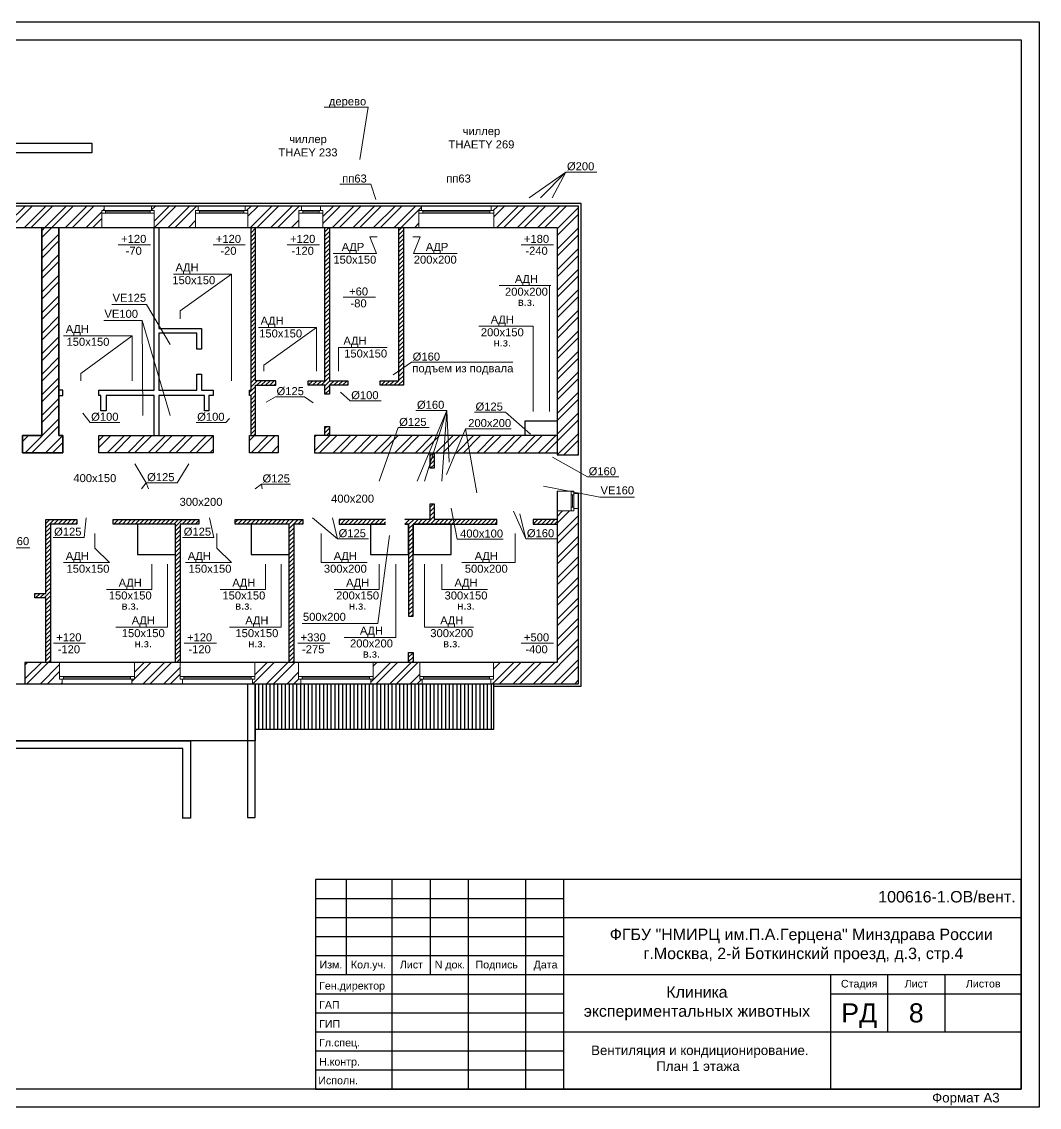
# Model space of a CAD drawing. Header units: millimetres. Extents: x -285783 to 224003, y -270247 to -22062.
# Drawn here: x 65569 to 92258, y -50537 to -22062 of the extents above; entities that cross this region are included whole.
import ezdxf
from ezdxf.enums import TextEntityAlignment as Align

# ---------------------------------------------------------------- set-up
doc = ezdxf.new("R2010")
doc.units = ezdxf.units.MM
for name, color, linetype, lineweight in [('12 текст рамки', 7, 'Continuous', 30), ('13 рамка', 7, 'Continuous', 30), ('крыльцо', 7, 'Continuous', 25), ('стены нар', 7, 'Continuous', 30), ('штриховки', 86, 'Continuous', 20)]:
    doc.layers.add(name, color=color, linetype=linetype, lineweight=lineweight)
doc.layers.add('ОК и Д', color=5, linetype='Continuous')
doc.layers.add('перегородки', color=7, linetype='Continuous')
doc.styles.add('ВЫС21', font='arial.ttf', dxfattribs={"height": 21})
doc.styles.add('РАМКА', font='arial.ttf')
doc.styles.add('ТЕКСТ', font='arial.ttf', dxfattribs={"oblique": 10, "height": 150})

# ---------------------------------------------------------------- blocks, each defined once
blk = doc.blocks.new('*U66')
at = {"layer": 'стены нар'}
blk.add_lwpolyline([(0, 0), (0, -1200)], dxfattribs=at)

msp = doc.modelspace()

# ---------------------------------------------------------------- linework, layer by layer
at = {"layer": '12 текст рамки', "color": 7, "lineweight": 15}
for p, q in [((73504, -24299), (74660, -24299)), ((74660, -24299), (74436, -25678)), ((79840, -26004), (78879, -26683)), ((79840, -26004), (79179, -26683)), ((79479, -26683), (79840, -26004)), ((79840, -26004), (80657, -26004)), ((73909, -26325), (74726, -26325)), ((74726, -26325), (74858, -26726)), ((74892, -27708), (74701, -27708)), ((74874, -28144), (74701, -27708)), ((75829, -27708), (76020, -27708)), ((75847, -28144), (76020, -27708)), ((68948, -27912), (68103, -27912)), ((71431, -27912), (70587, -27912)), ((73379, -27912), (72535, -27912)), ((73735, -28144), (74874, -28144)), ((76986, -28144), (75847, -28144)), ((79513, -27912), (78668, -27912)), ((69546, -28683), (71069, -28683)), ((71069, -28683), (69724, -29646)), ((71069, -31097), (71069, -28683)), ((78093, -28985), (79446, -28985)), ((79414, -32282), (79414, -28985)), ((74844, -29290), (74000, -29290)), ((67935, -29481), (68844, -29481)), ((68844, -29481), (69464, -30528)), ((69724, -29858), (69724, -29646)), ((67723, -29901), (68729, -29901)), ((68744, -32393), (68729, -29901)), ((68729, -29901), (69464, -32393)), ((71779, -30080), (73302, -30080)), ((73302, -30080), (71921, -31069)), ((73302, -31228), (73302, -30080)), ((77555, -30049), (78979, -30049)), ((78979, -32282), (78979, -30049)), ((66669, -30299), (68469, -30299)), ((68469, -30299), (67119, -31287)), ((68469, -31478), (68469, -30299)), ((73882, -30606), (75158, -30606)), ((73882, -31228), (73882, -30606)), ((75309, -31328), (75794, -30996)), ((75794, -30996), (78446, -30996)), ((67119, -31478), (67119, -31287)), ((71069, -31478), (71069, -31097)), ((71921, -31228), (71921, -31069)), ((73932, -31779), (74182, -32008)), ((72224, -31901), (71983, -32044)), ((72224, -31901), (72989, -31901)), ((73216, -32062), (72989, -31901)), ((74182, -32008), (74998, -32008)), ((67169, -32327), (67361, -32573)), ((75906, -32260), (76723, -32260)), ((75938, -34113), (76723, -32260)), ((76134, -34113), (76723, -32260)), ((76723, -32260), (76584, -34113)), ((76723, -32260), (76781, -33613)), ((77443, -32307), (78259, -32307)), ((78917, -32878), (78259, -32307)), ((67361, -32573), (68139, -32573)), ((70142, -32573), (70920, -32573)), ((71019, -32466), (70920, -32573)), ((74946, -34113), (75440, -32710)), ((75440, -32710), (76257, -32710)), ((76714, -33943), (77205, -32739)), ((77510, -34418), (77205, -32739)), ((77205, -32739), (78410, -32739)), ((80409, -34004), (79494, -33483)), ((68829, -34158), (68532, -33660)), ((69950, -33663), (69645, -34158)), ((68712, -34313), (68829, -34158)), ((68829, -34158), (69645, -34158)), ((68829, -34158), (68892, -34313)), ((80409, -34004), (81226, -34004)), ((71692, -34313), (71856, -34192)), ((71856, -34192), (72621, -34192)), ((71856, -34192), (71872, -34313)), ((80733, -34530), (79251, -34243)), ((80733, -34530), (81643, -34530)), ((76829, -34818), (76993, -35636)), ((78469, -34902), (78789, -35629)), ((78630, -34968), (78789, -35629)), ((67257, -35076), (67206, -35588)), ((70496, -35076), (70606, -35588)), ((73199, -35076), (73851, -35629)), ((73718, -35076), (73851, -35629)), ((66390, -35588), (67206, -35588)), ((67489, -35488), (67489, -35869)), ((69790, -35588), (70606, -35588)), ((70689, -35488), (70689, -35869)), ((73419, -35488), (73419, -36251)), ((75219, -35538), (74909, -37849)), ((78509, -35488), (78509, -36251)), ((64636, -35863), (65778, -35863)), ((67875, -36251), (67489, -35869)), ((71075, -36251), (70689, -35869)), ((73851, -35629), (74667, -35629)), ((76993, -35636), (78198, -35636)), ((78789, -35629), (79605, -35629)), ((66669, -36251), (67875, -36251)), ((68982, -36288), (68982, -36953)), ((69395, -36288), (69395, -37941)), ((69869, -36251), (71075, -36251)), ((71962, -36288), (71962, -36953)), ((72375, -36288), (72375, -37941)), ((73419, -36251), (74626, -36251)), ((74946, -36288), (74946, -36953)), ((75381, -36288), (75381, -38211)), ((76134, -36288), (76134, -37941)), ((76584, -36288), (76584, -36953)), ((77115, -36251), (78509, -36251)), ((67797, -36953), (68982, -36953)), ((70777, -36953), (71962, -36953)), ((73761, -36953), (74946, -36953)), ((76584, -36953), (77789, -36953)), ((72923, -37849), (74909, -37849)), ((68042, -37941), (69395, -37941)), ((71022, -37941), (72375, -37941)), ((76134, -37941), (77416, -37941)), ((67246, -38364), (66402, -38364)), ((70674, -38364), (69830, -38364)), ((73654, -38364), (72809, -38364)), ((74028, -38211), (75381, -38211)), ((79513, -38364), (78668, -38364))]:
    msp.add_line(p, q, dxfattribs=at)
at = {"layer": '13 рамка'}
for p, q in [((73278, -44558), (73278, -50058)), ((91778, -44558), (73278, -44558)), ((74078, -44558), (74078, -47058)), ((75278, -44558), (75278, -50058)), ((76278, -44558), (76278, -47058)), ((77278, -44558), (77278, -50058)), ((78778, -44558), (78778, -50058)), ((79778, -44558), (79778, -50058)), ((91778, -50058), (91778, -44558)), ((73278, -45058), (79778, -45058)), ((73278, -45558), (91778, -45558)), ((73278, -46058), (79778, -46058)), ((73278, -46558), (79778, -46558)), ((73278, -47058), (91778, -47058)), ((86778, -47058), (86778, -50058)), ((88278, -47058), (88278, -48558)), ((89778, -47058), (89778, -48558)), ((73278, -47558), (79778, -47558)), ((86778, -47558), (91778, -47558)), ((73278, -48058), (79778, -48058)), ((73278, -48058), (79778, -48058)), ((73278, -48558), (91778, -48558)), ((73278, -49058), (79778, -49058)), ((73278, -49058), (79778, -49058)), ((73278, -49558), (79778, -49558)), ((73278, -49558), (79778, -49558)), ((73278, -50058), (91778, -50058)), ((73278, -50058), (91778, -50058)), ((73278, -50058), (91778, -50058))]:
    msp.add_line(p, q, dxfattribs=at)
for points in [[(51989, -22062), (92258, -22062), (92258, -50537), (51989, -50537)], [(53907, -22541), (91778, -22541), (91778, -50058), (53907, -50058)]]:
    msp.add_lwpolyline(points, close=True, dxfattribs=at)
at = {"layer": 'крыльцо', "lineweight": 30}
for p, q in [((71694, -40628), (71694, -39428)), ((77939, -39428), (77939, -40628)), ((77939, -40628), (71694, -40628))]:
    msp.add_line(p, q, dxfattribs=at)
at = {"layer": 'ОК и Д', "lineweight": 15}
for p, q in [((67669, -27018), (67769, -27018)), ((67669, -27088), (67669, -27018)), ((67734, -27018), (67669, -27018)), ((67669, -27018), (67669, -27458)), ((67734, -26898), (67734, -27018)), ((67769, -27018), (68939, -27018)), ((67769, -27018), (67769, -27088)), ((68939, -27018), (69039, -27018)), ((68939, -27088), (68939, -27018)), ((68974, -26898), (68974, -27018)), ((68974, -27018), (69039, -27018)), ((69039, -27018), (69039, -27088)), ((69039, -27018), (69039, -27458)), ((70129, -27018), (70229, -27018)), ((70129, -27088), (70129, -27018)), ((70194, -27018), (70129, -27018)), ((70129, -27018), (70129, -27458)), ((70194, -26898), (70194, -27018)), ((70229, -27018), (71399, -27018)), ((70229, -27018), (70229, -27088)), ((71399, -27018), (71499, -27018)), ((71399, -27088), (71399, -27018)), ((71434, -26898), (71434, -27018)), ((71434, -27018), (71499, -27018)), ((71499, -27018), (71499, -27088)), ((71499, -27018), (71499, -27458)), ((72839, -27018), (72939, -27018)), ((72839, -27088), (72839, -27018)), ((72904, -27018), (72839, -27018)), ((72839, -27018), (72839, -27458)), ((72904, -26898), (72904, -27018)), ((72939, -27018), (73369, -27018)), ((72939, -27018), (72939, -27088)), ((73369, -27018), (73469, -27018)), ((73369, -27088), (73369, -27018)), ((73404, -26898), (73404, -27018)), ((73404, -27018), (73469, -27018)), ((73469, -27018), (73469, -27088)), ((73469, -27018), (73469, -27458)), ((75989, -27018), (76089, -27018)), ((75989, -27088), (75989, -27018)), ((76054, -27018), (75989, -27018)), ((75989, -27018), (75989, -27458)), ((76054, -26898), (76054, -27018)), ((76089, -27018), (77849, -27018)), ((76089, -27018), (76089, -27088)), ((77849, -27018), (77949, -27018)), ((77849, -27088), (77849, -27018)), ((77884, -26898), (77884, -27018)), ((77884, -27018), (77949, -27018)), ((77949, -27018), (77949, -27088)), ((77949, -27018), (77949, -27458)), ((67769, -27088), (67669, -27088)), ((67769, -27053), (68939, -27053)), ((67769, -27088), (68939, -27088)), ((69039, -27088), (68939, -27088)), ((70229, -27088), (70129, -27088)), ((70229, -27053), (71399, -27053)), ((70229, -27088), (71399, -27088)), ((71499, -27088), (71399, -27088)), ((72939, -27088), (72839, -27088)), ((72939, -27053), (73369, -27053)), ((72939, -27088), (73369, -27088)), ((73469, -27088), (73369, -27088)), ((76089, -27088), (75989, -27088)), ((76089, -27053), (77849, -27053)), ((76089, -27088), (77849, -27088)), ((77949, -27088), (77849, -27088)), ((80054, -34373), (79614, -34373)), ((79984, -34473), (79984, -34373)), ((79984, -34373), (80054, -34373)), ((80054, -34373), (80054, -34473)), ((80054, -34438), (80054, -34373)), ((80174, -34438), (80054, -34438)), ((79984, -34473), (79984, -34793)), ((80054, -34473), (79984, -34473)), ((80019, -34473), (80019, -34793)), ((80054, -34473), (80054, -34793)), ((80054, -34893), (79614, -34893)), ((79984, -34893), (79984, -34793)), ((79984, -34793), (80054, -34793)), ((80054, -34893), (79984, -34893)), ((80054, -34793), (80054, -34893)), ((80174, -34828), (80054, -34828)), ((80054, -34828), (80054, -34893)), ((66564, -39308), (66564, -38868)), ((68524, -39308), (68524, -38868)), ((69724, -39308), (69724, -38868)), ((71684, -39308), (71684, -38868)), ((72829, -39308), (72829, -38868)), ((74789, -39308), (74789, -38868)), ((76009, -39308), (76009, -38868)), ((77939, -39308), (77939, -38868)), ((66564, -39308), (66564, -39238)), ((66564, -39238), (66664, -39238)), ((66664, -39238), (66664, -39308)), ((68424, -39238), (66664, -39238)), ((68424, -39273), (66664, -39273)), ((68424, -39308), (68424, -39238)), ((68424, -39238), (68524, -39238)), ((68524, -39238), (68524, -39308)), ((69724, -39308), (69724, -39238)), ((69724, -39238), (69824, -39238)), ((69824, -39238), (69824, -39308)), ((71584, -39238), (69824, -39238)), ((71584, -39273), (69824, -39273)), ((71584, -39308), (71584, -39238)), ((71584, -39238), (71684, -39238)), ((71684, -39238), (71684, -39308)), ((72829, -39308), (72829, -39238)), ((72829, -39238), (72929, -39238)), ((72929, -39238), (72929, -39308)), ((74689, -39238), (72929, -39238)), ((74689, -39273), (72929, -39273)), ((74689, -39308), (74689, -39238)), ((74689, -39238), (74789, -39238)), ((74789, -39238), (74789, -39308)), ((76009, -39308), (76009, -39238)), ((76009, -39238), (76109, -39238)), ((76109, -39238), (76109, -39308)), ((77839, -39238), (76109, -39238)), ((77839, -39273), (76109, -39273)), ((77839, -39308), (77839, -39238)), ((77839, -39238), (77939, -39238)), ((77939, -39238), (77939, -39308)), ((66664, -39308), (66564, -39308)), ((66629, -39308), (66564, -39308)), ((66629, -39428), (66629, -39308)), ((68424, -39308), (66664, -39308)), ((68524, -39308), (68424, -39308)), ((68459, -39428), (68459, -39308)), ((68459, -39308), (68524, -39308)), ((69824, -39308), (69724, -39308)), ((69789, -39308), (69724, -39308)), ((69789, -39428), (69789, -39308)), ((71584, -39308), (69824, -39308)), ((71684, -39308), (71584, -39308)), ((71619, -39428), (71619, -39308)), ((71619, -39308), (71684, -39308)), ((72929, -39308), (72829, -39308)), ((72894, -39308), (72829, -39308)), ((72894, -39428), (72894, -39308)), ((74689, -39308), (72929, -39308)), ((74789, -39308), (74689, -39308)), ((74724, -39428), (74724, -39308)), ((74724, -39308), (74789, -39308)), ((76109, -39308), (76009, -39308)), ((76074, -39308), (76009, -39308)), ((76074, -39428), (76074, -39308)), ((77839, -39308), (76109, -39308)), ((77939, -39308), (77839, -39308)), ((77874, -39428), (77874, -39308)), ((77874, -39308), (77939, -39308))]:
    msp.add_line(p, q, dxfattribs=at)
at = {"layer": 'перегородки', "lineweight": 30}
for p, q in [((57274, -25248), (67404, -25248)), ((67404, -25248), (67404, -25498)), ((65844, -25498), (63524, -25498)), ((67404, -25498), (65844, -25498)), ((80174, -26898), (65244, -26898)), ((80174, -33423), (80174, -26898)), ((65244, -27458), (66094, -27458)), ((66094, -27458), (66544, -27458)), ((66544, -27458), (79614, -27458)), ((69044, -30108), (69044, -27458)), ((69164, -27458), (69164, -30108)), ((71584, -31728), (71584, -27458)), ((71704, -31478), (71704, -27458)), ((73519, -31478), (73519, -27458)), ((73639, -27458), (73639, -31478)), ((75459, -31478), (75459, -27458)), ((75579, -27458), (75579, -31598)), ((79614, -27458), (79614, -33423)), ((69044, -30228), (69044, -30108)), ((69164, -30108), (70284, -30108)), ((70284, -30108), (70284, -30653)), ((69044, -31728), (69044, -30228)), ((70164, -30228), (69164, -30228)), ((69164, -30228), (69164, -31728)), ((70164, -30653), (70164, -30228)), ((70284, -30653), (70164, -30653)), ((70164, -31728), (70164, -31303)), ((70164, -31303), (70284, -31303)), ((70284, -31303), (70284, -31728)), ((72235, -31478), (71704, -31478)), ((71704, -32918), (71704, -31598)), ((71704, -31598), (72235, -31598)), ((72235, -31598), (72235, -31478)), ((73085, -31598), (73085, -31478)), ((73085, -31478), (73519, -31478)), ((73519, -31598), (73085, -31598)), ((73519, -31833), (73519, -31598)), ((73639, -31478), (74124, -31478)), ((74124, -31598), (73639, -31598)), ((73639, -31598), (73639, -31833)), ((74124, -31478), (74124, -31598)), ((74974, -31598), (74974, -31478)), ((74974, -31478), (75459, -31478)), ((75579, -31598), (74974, -31598)), ((66644, -31728), (66544, -31728)), ((66544, -31868), (66644, -31868)), ((66644, -31868), (66644, -31728)), ((67594, -31868), (67594, -31728)), ((67594, -31728), (69044, -31728)), ((67644, -31868), (67594, -31868)), ((67644, -32268), (67644, -31868)), ((69044, -31868), (67784, -31868)), ((67784, -31868), (67784, -32268)), ((69044, -32918), (69044, -31868)), ((69164, -31728), (70164, -31728)), ((70359, -31868), (69164, -31868)), ((69164, -31868), (69164, -32918)), ((70284, -31728), (70594, -31728)), ((70359, -32268), (70359, -31868)), ((70594, -31868), (70479, -31868)), ((70479, -31868), (70479, -32268)), ((70594, -31728), (70594, -31868)), ((71544, -31868), (71544, -31728)), ((71544, -31728), (71584, -31728)), ((71584, -31868), (71544, -31868)), ((71584, -32918), (71584, -31868)), ((73639, -31833), (73519, -31833)), ((67784, -32268), (67644, -32268)), ((70479, -32268), (70359, -32268)), ((73519, -32918), (73519, -32683)), ((73519, -32683), (73639, -32683)), ((73639, -32683), (73639, -32918)), ((78774, -32918), (78774, -32532)), ((78774, -32532), (79614, -32532)), ((67594, -33368), (67594, -32918)), ((67594, -32918), (70594, -32918)), ((70594, -32918), (70594, -33368)), ((71544, -33368), (71544, -32918)), ((71544, -32918), (72299, -32918)), ((72299, -32918), (72299, -33368)), ((79614, -32918), (73249, -32918)), ((73249, -32918), (73249, -33368)), ((70594, -33368), (67594, -33368)), ((72299, -33368), (71544, -33368)), ((73249, -33368), (79614, -33368)), ((76274, -33368), (76274, -33768)), ((76394, -33768), (76394, -33368)), ((79614, -33423), (80174, -33423)), ((76274, -33768), (76394, -33768)), ((79614, -34373), (79614, -38868)), ((80174, -39428), (80174, -34438)), ((76394, -34718), (76274, -34718)), ((76274, -34718), (76274, -35118)), ((76394, -35118), (76394, -34718)), ((66204, -37058), (66204, -35118)), ((66204, -35118), (67014, -35118)), ((67014, -35238), (66324, -35238)), ((66324, -35238), (66324, -38868)), ((67014, -35118), (67014, -35238)), ((67964, -35238), (67964, -35118)), ((67964, -35118), (70214, -35118)), ((69604, -35238), (67964, -35238)), ((69604, -38868), (69604, -35238)), ((70214, -35238), (69724, -35238)), ((69724, -35238), (69724, -38868)), ((70214, -35118), (70214, -35238)), ((71164, -35238), (71164, -35118)), ((71164, -35118), (72944, -35118)), ((72584, -35238), (71164, -35238)), ((72584, -38868), (72584, -35238)), ((72944, -35238), (72704, -35238)), ((72704, -35238), (72704, -38868)), ((72944, -35118), (72944, -35238)), ((73894, -35118), (73894, -35238)), ((75114, -35118), (73894, -35118)), ((73894, -35238), (75114, -35238)), ((76274, -35118), (75614, -35118)), ((75614, -35238), (75714, -35238)), ((75714, -35238), (75714, -37658)), ((75834, -37658), (75834, -35238)), ((75834, -35238), (78034, -35238)), ((78034, -35118), (76394, -35118)), ((78034, -35238), (78034, -35118)), ((79614, -35118), (78984, -35118)), ((78984, -35118), (78984, -35238)), ((78984, -35238), (79614, -35238)), ((65914, -37178), (65914, -37058)), ((65914, -37058), (66204, -37058)), ((66204, -37178), (65914, -37178)), ((66204, -38868), (66204, -37178)), ((75714, -37658), (75834, -37658)), ((75714, -38868), (75714, -38608)), ((75714, -38608), (75834, -38608)), ((75834, -38608), (75834, -38868)), ((79614, -38868), (65654, -38868)), ((65654, -38868), (65654, -39428)), ((65654, -39428), (80174, -39428)), ((71494, -39428), (71494, -42932)), ((71694, -41128), (71694, -39428)), ((63874, -40928), (69994, -40928)), ((69994, -40928), (69994, -42957)), ((69794, -41128), (64074, -41128)), ((69794, -42961), (69794, -41128)), ((71694, -42932), (71694, -41128)), ((69994, -42957), (69794, -42957)), ((71494, -42932), (71694, -42932))]:
    msp.add_line(p, q, dxfattribs=at)
at = {"layer": 'перегородки', "lineweight": 35}
for p, q in [((66094, -27458), (66094, -32918)), ((66544, -32918), (66544, -27458)), ((66094, -32918), (65594, -32918)), ((65594, -32918), (65594, -33368)), ((66644, -32918), (66544, -32918)), ((66644, -33368), (66644, -32918)), ((65594, -33368), (66644, -33368))]:
    msp.add_line(p, q, dxfattribs=at)
at = {"layer": 'перегородки', "lineweight": 30}
for points in [[(68604, -36038), (69604, -36038), (69604, -35238), (68604, -35238)], [(71584, -36038), (72584, -36038), (72584, -35238), (71584, -35238)], [(75834, -36038), (76834, -36038), (76834, -35238), (75834, -35238)]]:
    msp.add_lwpolyline(points, close=True, dxfattribs=at)
msp.add_lwpolyline([(75114, -35238), (74714, -35238), (74714, -36038), (75714, -36038), (75714, -35238), (75614, -35238)], dxfattribs=at)
at = {"layer": 'стены нар'}
for p, q in [((80239, -26833), (65244, -26833)), ((80239, -39493), (80239, -26833)), ((62174, -39428), (71694, -39428)), ((71694, -39428), (71694, -40928)), ((77939, -39428), (77939, -39493)), ((77939, -39493), (80239, -39493)), ((77889, -40628), (71694, -40628)), ((71694, -40928), (62174, -40928))]:
    msp.add_line(p, q, dxfattribs=at)
at = {"layer": 'штриховки', "color": 18, "lineweight": 15, "true_color": 0x000000}
for p, q in [((65244, -27315), (65661, -26898)), ((65281, -27458), (65841, -26898)), ((65640, -27458), (66200, -26898)), ((65819, -27458), (66379, -26898)), ((66179, -27458), (66739, -26898)), ((66358, -27458), (66918, -26898)), ((66717, -27458), (67277, -26898)), ((66897, -27458), (67457, -26898)), ((67256, -27458), (67669, -27045)), ((67696, -27018), (67734, -26980)), ((68974, -26997), (69074, -26898)), ((69039, -27292), (69433, -26898)), ((69052, -27458), (69612, -26898)), ((69412, -27458), (69972, -26898)), ((69591, -27458), (70151, -26898)), ((71468, -27018), (71588, -26898)), ((71499, -27166), (71768, -26898)), ((71567, -27458), (72127, -26898)), ((71746, -27458), (72306, -26898)), ((72106, -27458), (72666, -26898)), ((72285, -27458), (72845, -26898)), ((73469, -27172), (73743, -26898)), ((73469, -27352), (73923, -26898)), ((73722, -27458), (74282, -26898)), ((73902, -27458), (74462, -26898)), ((74261, -27458), (74821, -26898)), ((74441, -27458), (75001, -26898)), ((74800, -27458), (75360, -26898)), ((74979, -27458), (75539, -26898)), ((75339, -27458), (75899, -26898)), ((75518, -27458), (76054, -26922)), ((77934, -27018), (78054, -26898)), ((77949, -27182), (78233, -26898)), ((78033, -27458), (78593, -26898)), ((78212, -27458), (78772, -26898)), ((78571, -27458), (79131, -26898)), ((78751, -27458), (79311, -26898)), ((79110, -27458), (79670, -26898)), ((79290, -27458), (79850, -26898)), ((79614, -27493), (80174, -26933)), ((67436, -27458), (67669, -27225)), ((69950, -27458), (70129, -27279)), ((72644, -27458), (72839, -27263)), ((79614, -27673), (80174, -27113)), ((66094, -27543), (66179, -27458)), ((66094, -27722), (66358, -27458)), ((72824, -27458), (72839, -27443)), ((75877, -27458), (75989, -27346)), ((79614, -28032), (80174, -27472)), ((66094, -28081), (66544, -27631)), ((66094, -28261), (66544, -27811)), ((79614, -28211), (80174, -27651)), ((66094, -28620), (66544, -28170)), ((79614, -28571), (80174, -28011)), ((79614, -28750), (80174, -28190)), ((66094, -28800), (66544, -28350)), ((66094, -29159), (66544, -28709)), ((79614, -29109), (80174, -28549)), ((79614, -29289), (80174, -28729)), ((66094, -29339), (66544, -28889)), ((66094, -29698), (66544, -29248)), ((79614, -29648), (80174, -29088)), ((79614, -29828), (80174, -29268)), ((66094, -29877), (66544, -29427)), ((66094, -30237), (66544, -29787)), ((79614, -30187), (80174, -29627)), ((79614, -30367), (80174, -29807)), ((66094, -30416), (66544, -29966)), ((79614, -30726), (80174, -30166)), ((66094, -30775), (66544, -30325)), ((79614, -30905), (80174, -30345)), ((66094, -30955), (66544, -30505)), ((79614, -31265), (80174, -30705)), ((66094, -31314), (66544, -30864)), ((79614, -31444), (80174, -30884)), ((66094, -31494), (66544, -31044)), ((79614, -31803), (80174, -31243)), ((66094, -31853), (66544, -31403)), ((66094, -32033), (66544, -31583)), ((79614, -31983), (80174, -31423)), ((79614, -32342), (80174, -31782)), ((66094, -32392), (66544, -31942)), ((66094, -32571), (66544, -32121)), ((79614, -32522), (80174, -31962)), ((79614, -32881), (80174, -32321)), ((65657, -33368), (66544, -32481)), ((65836, -33368), (66544, -32660)), ((79614, -33061), (80174, -32501)), ((65594, -33071), (65748, -32918)), ((66196, -33368), (66644, -32920)), ((67594, -33047), (67723, -32918)), ((67594, -33227), (67903, -32918)), ((67812, -33368), (68262, -32918)), ((67992, -33368), (68442, -32918)), ((68351, -33368), (68801, -32918)), ((68531, -33368), (68981, -32918)), ((68890, -33368), (69340, -32918)), ((69069, -33368), (69519, -32918)), ((69429, -33368), (69879, -32918)), ((69608, -33368), (70058, -32918)), ((69967, -33368), (70417, -32918)), ((70147, -33368), (70594, -32921)), ((71544, -33048), (71675, -32918)), ((71584, -33368), (72034, -32918)), ((71763, -33368), (72213, -32918)), ((73249, -33319), (73650, -32918)), ((73249, -32960), (73291, -32918)), ((73380, -33368), (73830, -32918)), ((73739, -33368), (74189, -32918)), ((73919, -33368), (74369, -32918)), ((74278, -33368), (74728, -32918)), ((74457, -33368), (74907, -32918)), ((74817, -33368), (75267, -32918)), ((74996, -33368), (75446, -32918)), ((75356, -33368), (75806, -32918)), ((75535, -33368), (75985, -32918)), ((75894, -33368), (76344, -32918)), ((76074, -33368), (76524, -32918)), ((76433, -33368), (76883, -32918)), ((76613, -33368), (77063, -32918)), ((76972, -33368), (77422, -32918)), ((77152, -33368), (77602, -32918)), ((77511, -33368), (77961, -32918)), ((77690, -33368), (78140, -32918)), ((78050, -33368), (78500, -32918)), ((78229, -33368), (78679, -32918)), ((78588, -33368), (79038, -32918)), ((78768, -33368), (79218, -32918)), ((79127, -33368), (79577, -32918)), ((79614, -33420), (80174, -32860)), ((66375, -33368), (66644, -33099)), ((70506, -33368), (70594, -33280)), ((72123, -33368), (72299, -33191)), ((79307, -33368), (79614, -33061)), ((79791, -33423), (80174, -33040)), ((80150, -33423), (80174, -33399)), ((79614, -35036), (79757, -34893)), ((79614, -35216), (79937, -34893)), ((79614, -35575), (80174, -35015)), ((79614, -35755), (80174, -35195)), ((79614, -36114), (80174, -35554)), ((79614, -36294), (80174, -35734)), ((79614, -36653), (80174, -36093)), ((79614, -36832), (80174, -36272)), ((79614, -37192), (80174, -36632)), ((79614, -37371), (80174, -36811)), ((79614, -37730), (80174, -37170)), ((79614, -37910), (80174, -37350)), ((79614, -38269), (80174, -37709)), ((79614, -38449), (80174, -37889)), ((79174, -39428), (80174, -38428)), ((79614, -38808), (80174, -38248)), ((65654, -39298), (66084, -38868)), ((65654, -38938), (65725, -38868)), ((65703, -39428), (66263, -38868)), ((66063, -39428), (66564, -38926)), ((68524, -39122), (68778, -38868)), ((68524, -39301), (68957, -38868)), ((68757, -39428), (69317, -38868)), ((68936, -39428), (69496, -38868)), ((69296, -39428), (69724, -38999)), ((71630, -39428), (72190, -38868)), ((71684, -39195), (72011, -38868)), ((71990, -39428), (72550, -38868)), ((72169, -39428), (72729, -38868)), ((74724, -39388), (75244, -38868)), ((74789, -38963), (74884, -38868)), ((74863, -39428), (75423, -38868)), ((75222, -39428), (75782, -38868)), ((75402, -39428), (75962, -38868)), ((77917, -39428), (78477, -38868)), ((77939, -39046), (78117, -38868)), ((78096, -39428), (78656, -38868)), ((78455, -39428), (79015, -38868)), ((78635, -39428), (79195, -38868)), ((78994, -39428), (79554, -38868)), ((79533, -39428), (80174, -38787)), ((79713, -39428), (80174, -38966)), ((66242, -39428), (66564, -39106)), ((69475, -39428), (69724, -39179)), ((72528, -39428), (72829, -39127)), ((75761, -39428), (76009, -39180)), ((66601, -39428), (66629, -39400)), ((68459, -39366), (68517, -39308)), ((72708, -39428), (72829, -39307)), ((75941, -39428), (76061, -39308)), ((80072, -39428), (80174, -39326))]:
    msp.add_line(p, q, dxfattribs=at)
at = {"layer": 'штриховки', "color": 251, "lineweight": 5, "true_color": 0x636466}
for p, q in [((71584, -27486), (71612, -27458)), ((71584, -27598), (71704, -27478)), ((71584, -27710), (71704, -27590)), ((73519, -27459), (73520, -27458)), ((73519, -27571), (73632, -27458)), ((73519, -27683), (73639, -27563)), ((75459, -27539), (75541, -27458)), ((75459, -27652), (75579, -27532)), ((71584, -27822), (71704, -27702)), ((71584, -27935), (71704, -27815)), ((73519, -27796), (73639, -27676)), ((73519, -27908), (73639, -27788)), ((73519, -28020), (73639, -27900)), ((75459, -27764), (75579, -27644)), ((75459, -27876), (75579, -27756)), ((75459, -27988), (75579, -27868)), ((71584, -28047), (71704, -27927)), ((71584, -28159), (71704, -28039)), ((71584, -28271), (71704, -28151)), ((73519, -28132), (73639, -28012)), ((73519, -28245), (73639, -28125)), ((75459, -28101), (75579, -27981)), ((75459, -28213), (75579, -28093)), ((71584, -28384), (71704, -28264)), ((71584, -28496), (71704, -28376)), ((73519, -28357), (73639, -28237)), ((73519, -28469), (73639, -28349)), ((73519, -28581), (73639, -28461)), ((75459, -28325), (75579, -28205)), ((75459, -28437), (75579, -28317)), ((75459, -28550), (75579, -28430)), ((71584, -28608), (71704, -28488)), ((71584, -28720), (71704, -28600)), ((71584, -28833), (71704, -28713)), ((73519, -28694), (73639, -28574)), ((73519, -28806), (73639, -28686)), ((75459, -28662), (75579, -28542)), ((75459, -28774), (75579, -28654)), ((71584, -28945), (71704, -28825)), ((71584, -29057), (71704, -28937)), ((73519, -28918), (73639, -28798)), ((73519, -29030), (73639, -28910)), ((73519, -29143), (73639, -29023)), ((75459, -28887), (75579, -28767)), ((75459, -28999), (75579, -28879)), ((75459, -29111), (75579, -28991)), ((71584, -29169), (71704, -29049)), ((71584, -29282), (71704, -29162)), ((71584, -29394), (71704, -29274)), ((73519, -29255), (73639, -29135)), ((73519, -29367), (73639, -29247)), ((75459, -29223), (75579, -29103)), ((75459, -29336), (75579, -29216)), ((75459, -29448), (75579, -29328)), ((71584, -29506), (71704, -29386)), ((71584, -29618), (71704, -29498)), ((71584, -29731), (71704, -29611)), ((73519, -29479), (73639, -29359)), ((73519, -29592), (73639, -29472)), ((73519, -29704), (73639, -29584)), ((75459, -29560), (75579, -29440)), ((75459, -29672), (75579, -29552)), ((71584, -29843), (71704, -29723)), ((71584, -29955), (71704, -29835)), ((73519, -29816), (73639, -29696)), ((73519, -29928), (73639, -29808)), ((75459, -29785), (75579, -29665)), ((75459, -29897), (75579, -29777)), ((75459, -30009), (75579, -29889)), ((71584, -30067), (71704, -29947)), ((71584, -30180), (71704, -30060)), ((71584, -30292), (71704, -30172)), ((73519, -30041), (73639, -29921)), ((73519, -30153), (73639, -30033)), ((73519, -30265), (73639, -30145)), ((75459, -30121), (75579, -30001)), ((75459, -30234), (75579, -30114)), ((71584, -30404), (71704, -30284)), ((71584, -30516), (71704, -30396)), ((73519, -30377), (73639, -30257)), ((73519, -30490), (73639, -30370)), ((75459, -30346), (75579, -30226)), ((75459, -30458), (75579, -30338)), ((75459, -30570), (75579, -30450)), ((71584, -30629), (71704, -30509)), ((71584, -30741), (71704, -30621)), ((71584, -30853), (71704, -30733)), ((73519, -30602), (73639, -30482)), ((73519, -30714), (73639, -30594)), ((73519, -30827), (73639, -30707)), ((75459, -30683), (75579, -30563)), ((75459, -30795), (75579, -30675)), ((71584, -30965), (71704, -30845)), ((71584, -31078), (71704, -30958)), ((73519, -30939), (73639, -30819)), ((73519, -31051), (73639, -30931)), ((75459, -30907), (75579, -30787)), ((75459, -31019), (75579, -30899)), ((75459, -31132), (75579, -31012)), ((71584, -31190), (71704, -31070)), ((71584, -31302), (71704, -31182)), ((71584, -31414), (71704, -31294)), ((73519, -31163), (73639, -31043)), ((73519, -31276), (73639, -31156)), ((73519, -31388), (73639, -31268)), ((75459, -31244), (75579, -31124)), ((75459, -31356), (75579, -31236)), ((71584, -31527), (71704, -31407)), ((71584, -31639), (71745, -31478)), ((71738, -31598), (71858, -31478)), ((71850, -31598), (71970, -31478)), ((71962, -31598), (72082, -31478)), ((72074, -31598), (72194, -31478)), ((72187, -31598), (72235, -31550)), ((73085, -31485), (73092, -31478)), ((73085, -31598), (73205, -31478)), ((73197, -31598), (73317, -31478)), ((73309, -31598), (73429, -31478)), ((73421, -31598), (73639, -31380)), ((73519, -31612), (73654, -31478)), ((73519, -31725), (73639, -31605)), ((73646, -31598), (73766, -31478)), ((73758, -31598), (73878, -31478)), ((73870, -31598), (73990, -31478)), ((73983, -31598), (74103, -31478)), ((74095, -31598), (74124, -31569)), ((74974, -31504), (75001, -31478)), ((74993, -31598), (75113, -31478)), ((75105, -31598), (75225, -31478)), ((75218, -31598), (75338, -31478)), ((75330, -31598), (75450, -31478)), ((75442, -31598), (75579, -31461)), ((75459, -31468), (75579, -31348)), ((75554, -31598), (75579, -31573)), ((71544, -31791), (71704, -31631)), ((71580, -31868), (71704, -31743)), ((71584, -31976), (71704, -31856)), ((73523, -31833), (73639, -31717)), ((73635, -31833), (73639, -31829)), ((71584, -32088), (71704, -31968)), ((71584, -32200), (71704, -32080)), ((71584, -32312), (71704, -32192)), ((71584, -32425), (71704, -32305)), ((71584, -32537), (71704, -32417)), ((71584, -32649), (71704, -32529)), ((71584, -32762), (71704, -32642)), ((73519, -32735), (73571, -32683)), ((73519, -32847), (73639, -32727)), ((71584, -32874), (71704, -32754)), ((71652, -32918), (71704, -32866)), ((73560, -32918), (73639, -32839)), ((76274, -33460), (76366, -33368)), ((76274, -33572), (76394, -33452)), ((76274, -33684), (76394, -33564)), ((76303, -33768), (76394, -33676)), ((76274, -34807), (76363, -34718)), ((76180, -35238), (76394, -35023)), ((76274, -34919), (76394, -34799)), ((76274, -35031), (76394, -34911)), ((66204, -35223), (66309, -35118)), ((66204, -35335), (66421, -35118)), ((66414, -35238), (66534, -35118)), ((66526, -35238), (66646, -35118)), ((66638, -35238), (66758, -35118)), ((66750, -35238), (66870, -35118)), ((66863, -35238), (66983, -35118)), ((66975, -35238), (67014, -35199)), ((67964, -35147), (67993, -35118)), ((67985, -35238), (68105, -35118)), ((68097, -35238), (68217, -35118)), ((68210, -35238), (68330, -35118)), ((68322, -35238), (68442, -35118)), ((68434, -35238), (68554, -35118)), ((68546, -35238), (68666, -35118)), ((68659, -35238), (68779, -35118)), ((68771, -35238), (68891, -35118)), ((68883, -35238), (69003, -35118)), ((68995, -35238), (69115, -35118)), ((69108, -35238), (69228, -35118)), ((69220, -35238), (69340, -35118)), ((69332, -35238), (69452, -35118)), ((69444, -35238), (69564, -35118)), ((69557, -35238), (69677, -35118)), ((69604, -35303), (69789, -35118)), ((69604, -35415), (69724, -35295)), ((69781, -35238), (69901, -35118)), ((69893, -35238), (70013, -35118)), ((70006, -35238), (70126, -35118)), ((70118, -35238), (70214, -35142)), ((71164, -35202), (71248, -35118)), ((71240, -35238), (71360, -35118)), ((71353, -35238), (71473, -35118)), ((71465, -35238), (71585, -35118)), ((71577, -35238), (71697, -35118)), ((71689, -35238), (71809, -35118)), ((71802, -35238), (71922, -35118)), ((71914, -35238), (72034, -35118)), ((72026, -35238), (72146, -35118)), ((72138, -35238), (72258, -35118)), ((72251, -35238), (72371, -35118)), ((72363, -35238), (72483, -35118)), ((72475, -35238), (72595, -35118)), ((72584, -35241), (72707, -35118)), ((72584, -35354), (72820, -35118)), ((72812, -35238), (72932, -35118)), ((72924, -35238), (72944, -35218)), ((73894, -35166), (73942, -35118)), ((73935, -35238), (74055, -35118)), ((74047, -35238), (74167, -35118)), ((74159, -35238), (74279, -35118)), ((74271, -35238), (74391, -35118)), ((74384, -35238), (74504, -35118)), ((74496, -35238), (74616, -35118)), ((74608, -35238), (74728, -35118)), ((74720, -35238), (74840, -35118)), ((74833, -35238), (74953, -35118)), ((74945, -35238), (75065, -35118)), ((75057, -35238), (75114, -35181)), ((75614, -35130), (75626, -35118)), ((75618, -35238), (75738, -35118)), ((75714, -35254), (75851, -35118)), ((75714, -35367), (75834, -35247)), ((75843, -35238), (75963, -35118)), ((75955, -35238), (76075, -35118)), ((76067, -35238), (76187, -35118)), ((76292, -35238), (76412, -35118)), ((76404, -35238), (76524, -35118)), ((76516, -35238), (76636, -35118)), ((76629, -35238), (76749, -35118)), ((76741, -35238), (76861, -35118)), ((76853, -35238), (76973, -35118)), ((76965, -35238), (77085, -35118)), ((77078, -35238), (77198, -35118)), ((77190, -35238), (77310, -35118)), ((77302, -35238), (77422, -35118)), ((77414, -35238), (77534, -35118)), ((77527, -35238), (77647, -35118)), ((77639, -35238), (77759, -35118)), ((77751, -35238), (77871, -35118)), ((77863, -35238), (77983, -35118)), ((77976, -35238), (78034, -35180)), ((78984, -35128), (78994, -35118)), ((78986, -35238), (79106, -35118)), ((79098, -35238), (79218, -35118)), ((79210, -35238), (79330, -35118)), ((79323, -35238), (79443, -35118)), ((79435, -35238), (79555, -35118)), ((79547, -35238), (79614, -35171)), ((66204, -35447), (66324, -35327)), ((66204, -35560), (66324, -35440)), ((66204, -35672), (66324, -35552)), ((69604, -35527), (69724, -35407)), ((69604, -35640), (69724, -35520)), ((72584, -35466), (72704, -35346)), ((72584, -35578), (72704, -35458)), ((72584, -35690), (72704, -35570)), ((75714, -35479), (75834, -35359)), ((75714, -35591), (75834, -35471)), ((75714, -35703), (75834, -35583)), ((66204, -35784), (66324, -35664)), ((66204, -35896), (66324, -35776)), ((69604, -35752), (69724, -35632)), ((69604, -35864), (69724, -35744)), ((69604, -35976), (69724, -35856)), ((72584, -35803), (72704, -35683)), ((72584, -35915), (72704, -35795)), ((75714, -35816), (75834, -35696)), ((75714, -35928), (75834, -35808)), ((66204, -36009), (66324, -35889)), ((66204, -36121), (66324, -36001)), ((66204, -36233), (66324, -36113)), ((69604, -36089), (69724, -35969)), ((69604, -36201), (69724, -36081)), ((72584, -36027), (72704, -35907)), ((72584, -36139), (72704, -36019)), ((72584, -36252), (72704, -36132)), ((75714, -36040), (75834, -35920)), ((75714, -36152), (75834, -36032)), ((75714, -36265), (75834, -36145)), ((66204, -36345), (66324, -36225)), ((66204, -36458), (66324, -36338)), ((69604, -36313), (69724, -36193)), ((69604, -36425), (69724, -36305)), ((69604, -36538), (69724, -36418)), ((72584, -36364), (72704, -36244)), ((72584, -36476), (72704, -36356)), ((75714, -36377), (75834, -36257)), ((75714, -36489), (75834, -36369)), ((66204, -36570), (66324, -36450)), ((66204, -36682), (66324, -36562)), ((66204, -36794), (66324, -36674)), ((69604, -36650), (69724, -36530)), ((69604, -36762), (69724, -36642)), ((72584, -36588), (72704, -36468)), ((72584, -36701), (72704, -36581)), ((72584, -36813), (72704, -36693)), ((75714, -36601), (75834, -36481)), ((75714, -36714), (75834, -36594)), ((75714, -36826), (75834, -36706)), ((66157, -37178), (66324, -37011)), ((66204, -36907), (66324, -36787)), ((66204, -37019), (66324, -36899)), ((69604, -36874), (69724, -36754)), ((69604, -36987), (69724, -36867)), ((69604, -37099), (69724, -36979)), ((72584, -36925), (72704, -36805)), ((72584, -37037), (72704, -36917)), ((75714, -36938), (75834, -36818)), ((75714, -37050), (75834, -36930)), ((65914, -37084), (65941, -37058)), ((65933, -37178), (66053, -37058)), ((66045, -37178), (66165, -37058)), ((66204, -37243), (66324, -37123)), ((66204, -37356), (66324, -37236)), ((69604, -37211), (69724, -37091)), ((69604, -37323), (69724, -37203)), ((72584, -37150), (72704, -37030)), ((72584, -37262), (72704, -37142)), ((72584, -37374), (72704, -37254)), ((75714, -37163), (75834, -37043)), ((75714, -37275), (75834, -37155)), ((75714, -37387), (75834, -37267)), ((66204, -37468), (66324, -37348)), ((66204, -37580), (66324, -37460)), ((66204, -37692), (66324, -37572)), ((69604, -37436), (69724, -37316)), ((69604, -37548), (69724, -37428)), ((69604, -37660), (69724, -37540)), ((72584, -37486), (72704, -37366)), ((72584, -37599), (72704, -37479)), ((75714, -37500), (75834, -37380)), ((75714, -37612), (75834, -37492)), ((66204, -37805), (66324, -37685)), ((66204, -37917), (66324, -37797)), ((69604, -37772), (69724, -37652)), ((69604, -37885), (69724, -37765)), ((72584, -37711), (72704, -37591)), ((72584, -37823), (72704, -37703)), ((72584, -37935), (72704, -37815)), ((75780, -37658), (75834, -37604)), ((66204, -38029), (66324, -37909)), ((66204, -38142), (66324, -38022)), ((66204, -38254), (66324, -38134)), ((69604, -37997), (69724, -37877)), ((69604, -38109), (69724, -37989)), ((69604, -38221), (69724, -38101)), ((72584, -38048), (72704, -37928)), ((72584, -38160), (72704, -38040)), ((72584, -38272), (72704, -38152)), ((66204, -38366), (66324, -38246)), ((66204, -38478), (66324, -38358)), ((69604, -38334), (69724, -38214)), ((69604, -38446), (69724, -38326)), ((69604, -38558), (69724, -38438)), ((72584, -38384), (72704, -38264)), ((72584, -38497), (72704, -38377)), ((66204, -38591), (66324, -38471)), ((66204, -38703), (66324, -38583)), ((66204, -38815), (66324, -38695)), ((69604, -38670), (69724, -38550)), ((69604, -38783), (69724, -38663)), ((72584, -38609), (72704, -38489)), ((72584, -38721), (72704, -38601)), ((72584, -38833), (72704, -38713)), ((75714, -38622), (75728, -38608)), ((75714, -38734), (75834, -38614)), ((75714, -38847), (75834, -38727)), ((66263, -38868), (66324, -38807)), ((69631, -38868), (69724, -38775)), ((72662, -38868), (72704, -38826)), ((75805, -38868), (75834, -38839))]:
    msp.add_line(p, q, dxfattribs=at)

# ---------------------------------------------------------------- block references
at = {"layer": 'стены нар', "color": 0, "linetype": 'ByBlock', "lineweight": -2, "transparency": 16777216, "rotation": 180}
for p in [(71789, -40628), (71889, -40628), (71989, -40628), (72089, -40628), (72189, -40628), (72289, -40628), (72389, -40628), (72489, -40628), (72589, -40628), (72689, -40628), (72789, -40628), (72889, -40628), (72989, -40628), (73089, -40628), (73189, -40628), (73289, -40628), (73389, -40628), (73489, -40628), (73589, -40628), (73689, -40628), (73789, -40628), (73889, -40628), (73989, -40628), (74089, -40628), (74189, -40628), (74289, -40628), (74389, -40628), (74489, -40628), (74589, -40628), (74689, -40628), (74789, -40628), (74889, -40628), (74989, -40628), (75089, -40628), (75189, -40628), (75289, -40628), (75389, -40628), (75489, -40628), (75589, -40628), (75689, -40628), (75789, -40628), (75889, -40628), (75989, -40628), (76089, -40628), (76189, -40628), (76289, -40628), (76389, -40628), (76489, -40628), (76589, -40628), (76689, -40628), (76789, -40628), (76889, -40628), (76989, -40628), (77089, -40628), (77189, -40628), (77289, -40628), (77389, -40628), (77489, -40628), (77589, -40628), (77689, -40628), (77789, -40628), (77889, -40628)]:
    msp.add_blockref('*U66', p, dxfattribs=at)

# ---------------------------------------------------------------- texts
at = {"layer": '12 текст рамки', "style": 'РАМКА'}
msp.add_text('100616-1.ОВ/вент.', height=300, dxfattribs=at).set_placement((88033, -45164))
at = {"layer": '12 текст рамки', "style": 'ТЕКСТ'}
for s, p in [('РД', (87533, -48311)), ('8', (89031, -48311))]:
    msp.add_text(s, height=500, dxfattribs=at).set_placement(p, align=Align.CENTER)
msp.add_text('Формат А3', height=250, dxfattribs=at).set_placement((89446, -50285), align=Align.MIDDLE_LEFT)
at = {"layer": '12 текст рамки', "color": 7, "lineweight": 15, "char_height": 210, "attachment_point": 2, "style": 'ВЫС21'}
for s, insert in [('дерево', (74115, -24044)), ('чиллер\\PTHAETY 269', (77627, -24825)), ('чиллер\\PTHAEY 233', (73078, -25035)), ('%%C200', (80228, -25749)), ('пп63', (74297, -26070)), ('пп63', (77026, -26070)), ('АДР', (74258, -27862)), ('АДР', (76463, -27862)), ('АДН', (69906, -28402)), ('150x150', (74306, -28198)), ('200x200', (76415, -28198)), ('150x150', (70082, -28737)), ('АДН', (78807, -28704)), ('200x200', (78807, -29039)), ('VE125', (68392, -29199)), ('в.з.', (78807, -29306)), ('VE100', (68179, -29619)), ('АДН', (72138, -29799)), ('АДН', (78174, -29768)), ('АДН', (67028, -30017)), ('150x150', (72360, -30134)), ('200x150', (78174, -30103)), ('150x150', (67307, -30353)), ('АДН', (74311, -30325)), ('н.з.', (78174, -30370)), ('150x150', (74590, -30660)), ('%%C160', (76182, -30741)), ('подъем из подвала', (77140, -31048)), ('%%C125', (72612, -31647)), ('%%C100', (74570, -31753)), ('%%C160', (76294, -32005)), ('%%C125', (77831, -32052)), ('%%C100', (67749, -32319)), ('%%C100', (70530, -32319)), ('%%C125', (75828, -32455)), ('200x200', (77843, -32484)), ('%%C160', (80797, -33749)), ('400x150', (67487, -33929)), ('%%C125', (69217, -33903)), ('%%C125', (72244, -33937)), ('VE160', (81190, -34249)), ('300x200', (70272, -34551)), ('400x200', (74247, -34467)), ('VE160', (65325, -35582)), ('%%C125', (66778, -35333)), ('%%C125', (70178, -35333)), ('%%C125', (74239, -35374)), ('400x100', (77631, -35382)), ('%%C160', (79177, -35374)), ('АДН', (67028, -35969)), ('АДН', (70228, -35969)), ('АДН', (74057, -35969)), ('АДН', (77753, -35969)), ('150x150', (67307, -36305)), ('150x150', (70507, -36305)), ('300x200', (74057, -36305)), ('500x200', (77753, -36305)), ('АДН', (68415, -36672)), ('АДН', (71395, -36672)), ('АДН', (74379, -36672)), ('АДН', (77222, -36672)), ('150x150', (68415, -37007)), ('150x150', (71395, -37007)), ('200x150', (74379, -37007)), ('300x150', (77222, -37007)), ('в.з.', (68415, -37274)), ('в.з.', (71395, -37274)), ('500x200', (73508, -37567)), ('н.з.', (74379, -37274)), ('н.з.', (77222, -37274)), ('АДН', (68757, -37660)), ('АДН', (71737, -37660)), ('АДН', (76849, -37660)), ('150x150', (68757, -37995)), ('150x150', (71737, -37995)), ('АДН', (74743, -37930)), ('300x200', (76849, -37995)), ('н.з.', (68757, -38262)), ('н.з.', (71737, -38262)), ('200x200', (74743, -38265)), ('в.з.', (76849, -38262)), ('в.з.', (74743, -38532))]:
    msp.add_mtext(s, dxfattribs=dict(at, insert=insert))
at = {"layer": '12 текст рамки', "color": 5, "lineweight": 15, "char_height": 210, "attachment_point": 2, "style": 'ВЫС21'}
for s, insert in [('+120', (68507, -27653)), ('+120', (70991, -27653)), ('+120', (72939, -27653)), ('+180', (79072, -27653)), ('+60', (74404, -29032)), ('+120', (66806, -38105)), ('+120', (70234, -38105)), ('+330', (73214, -38105)), ('+500', (79072, -38105))]:
    msp.add_mtext(s, dxfattribs=dict(at, insert=insert))
at = {"layer": '12 текст рамки', "color": 1, "lineweight": 15, "char_height": 210, "attachment_point": 2, "style": 'ВЫС21'}
for s, insert in [('-70', (68507, -27966)), ('-20', (70991, -27966)), ('-120', (72939, -27966)), ('-240', (79072, -27966)), ('-80', (74404, -29344)), ('-120', (66806, -38418)), ('-120', (70234, -38418)), ('-275', (73214, -38418)), ('-400', (79072, -38418))]:
    msp.add_mtext(s, dxfattribs=dict(at, insert=insert))
at = {"layer": '12 текст рамки', "insert": (86015, -46296), "char_height": 300, "attachment_point": 5, "style": 'РАМКА'}
msp.add_mtext_dynamic_manual_height_columns('ФГБУ "НМИРЦ им.П.А.Герцена" Минздрава России\\P г.Москва, 2-й Боткинский проезд, д.3, стр.4 ', width=12195.52, gutter_width=1250, heights=[0], dxfattribs=at)
at = {"layer": '12 текст рамки', "width": 7000, "attachment_point": 5, "style": 'РАМКА'}
for s, insert, char_height in [('Клиника\\Pэкспериментальных животных', (83278, -47808), 300), (' Вентиляция и кондиционирование.\\PПлан 1 этажа', (83306, -49252), 250)]:
    msp.add_mtext(s, dxfattribs=dict(at, insert=insert, char_height=char_height))
at = {"layer": '13 рамка', "style": 'ТЕКСТ'}
for s, p in [('Изм.', (73680, -46895)), ('Кол.уч.', (74664, -46895)), ('Лист', (75790, -46895)), ('N док.', (76799, -46895)), ('Подпись', (78028, -46895)), ('Дата', (79309, -46895)), ('Стадия', (87533, -47395)), ('Лист', (89031, -47395)), ('Листов', (90787, -47395))]:
    msp.add_text(s, height=200, dxfattribs=at).set_placement(p, align=Align.CENTER)
for s, p in [('Ген.директор', (73369, -47449)), ('ГАП', (73369, -47949)), ('ГИП', (73369, -48449)), ('Гл.спец.', (73369, -48942)), ('Н.контр.', (73369, -49442)), (' Исполн.', (73271, -49933))]:
    msp.add_text(s, height=200, dxfattribs=at).set_placement(p)

doc.saveas('drawing.dxf')
